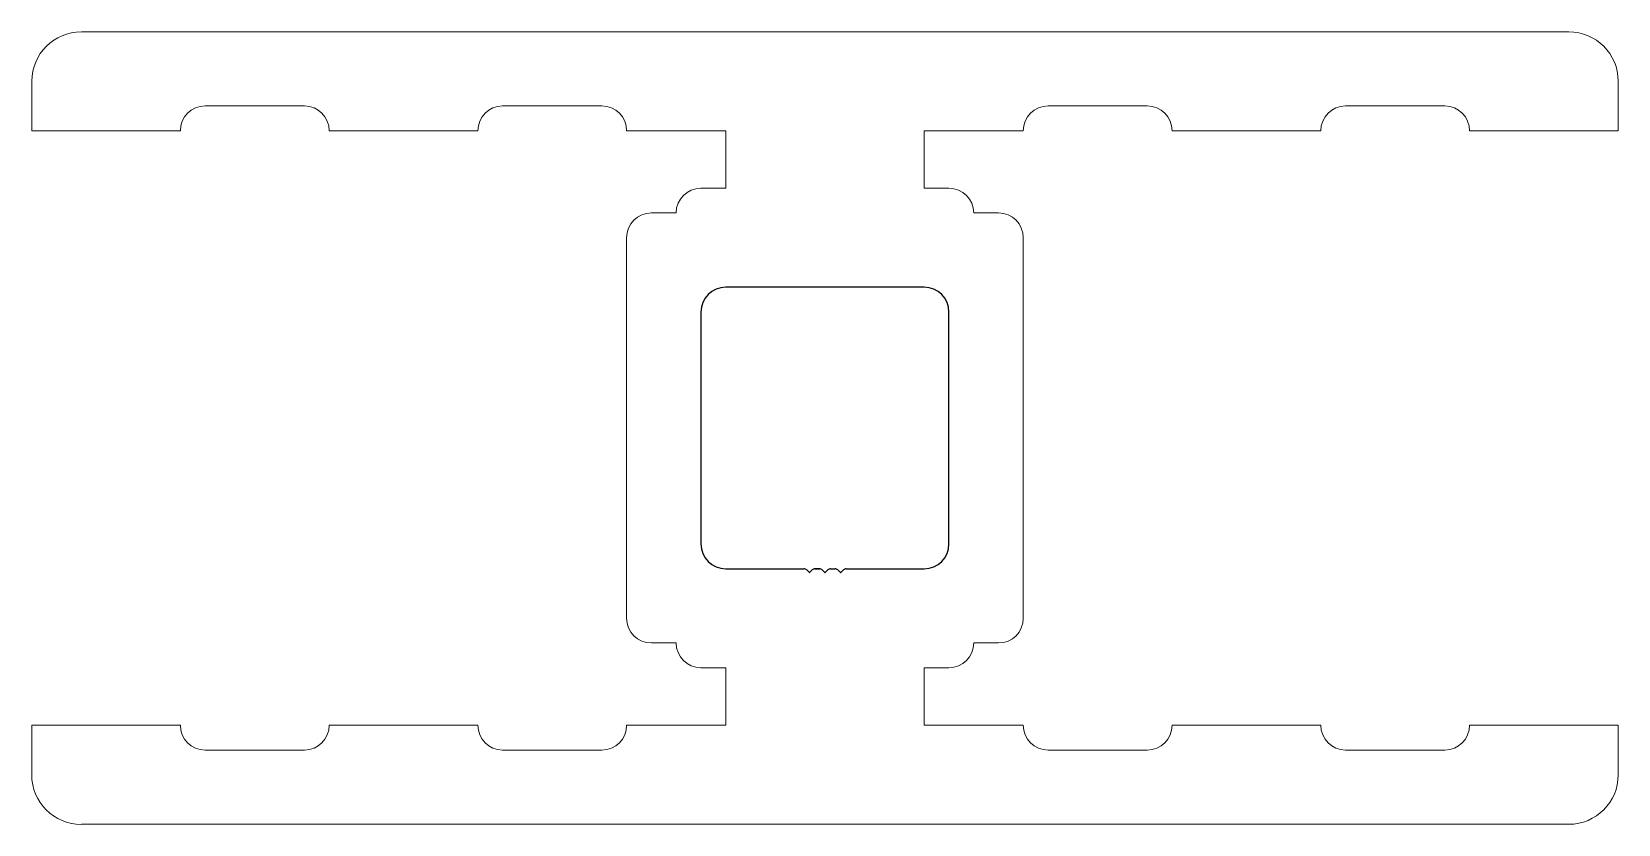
# Model space of a CAD drawing. Header units: inches. Extents: x -51 to 51, y 1 to 52.
import ezdxf

# ---------------------------------------------------------------- set-up
doc = ezdxf.new("R2010")
doc.units = ezdxf.units.IN
doc.header["$MEASUREMENT"] = 0
doc.layers.add('1', color=7, linetype='Continuous')

msp = doc.modelspace()

# ---------------------------------------------------------------- linework, layer by layer
at = {"color": 6, "linetype": 'Continuous', "lineweight": 15}
for p, q in [((-47.74, 52.19), (47.51, 52.19)), ((-50.92, 45.84), (-50.92, 49.01)), ((50.68, 49.01), (50.68, 45.84)), ((-33.46, 47.43), (-39.81, 47.43)), ((-14.41, 47.43), (-20.76, 47.43)), ((20.52, 47.43), (14.17, 47.43)), ((39.57, 47.43), (33.22, 47.43)), ((-41.39, 45.84), (-50.92, 45.84)), ((-22.34, 45.84), (-31.87, 45.84)), ((-6.47, 45.84), (-12.82, 45.84)), ((-6.47, 42.16), (-6.47, 45.84)), ((12.58, 45.84), (6.23, 45.84)), ((6.23, 45.84), (6.23, 42.16)), ((31.63, 45.84), (22.11, 45.84)), ((50.68, 45.84), (41.16, 45.84)), ((-8.06, 42.16), (-6.47, 42.16)), ((6.23, 42.16), (7.82, 42.16)), ((-11.23, 40.57), (-9.64, 40.57)), ((9.41, 40.57), (10.99, 40.57)), ((-12.82, 14.6), (-12.82, 38.98)), ((12.58, 38.98), (12.58, 14.6)), ((-9.64, 13.01), (-11.23, 13.01)), ((10.99, 13.01), (9.41, 13.01)), ((-6.47, 11.42), (-8.06, 11.42)), ((-6.47, 7.74), (-6.47, 11.42)), ((7.82, 11.42), (6.23, 11.42)), ((6.23, 11.42), (6.23, 7.74)), ((-50.92, 4.56), (-50.92, 7.74)), ((-50.92, 7.74), (-41.39, 7.74)), ((-31.87, 7.74), (-22.34, 7.74)), ((-12.82, 7.74), (-6.47, 7.74)), ((6.23, 7.74), (12.58, 7.74)), ((22.11, 7.74), (31.63, 7.74)), ((41.16, 7.74), (50.68, 7.74)), ((50.68, 7.74), (50.68, 4.56)), ((-39.81, 6.15), (-33.46, 6.15)), ((-20.76, 6.15), (-14.41, 6.15)), ((14.17, 6.15), (20.52, 6.15)), ((33.22, 6.15), (39.57, 6.15)), ((47.51, 1.39), (-47.74, 1.39))]:
    msp.add_line(p, q, dxfattribs=at)
for centre, radius, start, end in [((-47.74, 49.01), 3.17, 90, 180), ((47.51, 49.01), 3.17, 0, 90), ((-39.81, 45.84), 1.59, 90, 180), ((-33.46, 45.84), 1.59, 0, 90), ((-20.76, 45.84), 1.59, 90, 180), ((-14.41, 45.84), 1.59, 0, 90), ((14.17, 45.84), 1.59, 90, 180), ((20.52, 45.84), 1.59, 360, 90), ((33.22, 45.84), 1.59, 90, 180), ((39.57, 45.84), 1.59, 0, 90), ((-8.06, 40.57), 1.59, 90, 180), ((7.82, 40.57), 1.59, 0, 90), ((-11.23, 38.98), 1.59, 90, 180), ((10.99, 38.98), 1.59, 0, 90), ((-11.23, 14.6), 1.59, 180, 270), ((10.99, 14.6), 1.59, 270, 360), ((-8.06, 13.01), 1.59, 180, 270), ((7.82, 13.01), 1.59, 270, 360), ((-39.81, 7.74), 1.59, 180, 270), ((-33.46, 7.74), 1.59, 270, 0), ((-20.76, 7.74), 1.59, 180, 270), ((-14.41, 7.74), 1.59, 270, 360), ((14.17, 7.74), 1.59, 180, 270), ((20.52, 7.74), 1.59, 270, 0), ((33.22, 7.74), 1.59, 180, 270), ((39.57, 7.74), 1.59, 270, 360), ((-47.74, 4.56), 3.18, 180, 270), ((47.51, 4.56), 3.17, 270, 0)]:
    msp.add_arc(centre, radius, start, end, dxfattribs=at)
at = {"layer": '1', "color": 7, "linetype": 'Continuous'}
for p, q in [((6.23, 35.81), (-6.47, 35.81)), ((-8.06, 34.22), (-8.06, 19.36)), ((7.82, 19.36), (7.82, 34.22)), ((-6.47, 17.77), (-1.47, 17.77)), ((-1.47, 17.77), (-1.47, 17.77)), ((-1.47, 17.77), (-1.47, 17.77)), ((-1.29, 17.7), (-1.12, 17.53)), ((-1.11, 17.53), (-0.94, 17.7)), ((-0.76, 17.77), (-0.47, 17.77)), ((-0.47, 17.77), (-0.76, 17.77)), ((-0.76, 17.77), (-0.47, 17.77)), ((-0.47, 17.77), (-0.76, 17.77)), ((-0.76, 17.77), (-0.47, 17.77)), ((-0.29, 17.7), (-0.12, 17.53)), ((-0.11, 17.53), (0.06, 17.7)), ((0.24, 17.77), (0.53, 17.77)), ((0.71, 17.7), (0.88, 17.53)), ((0.89, 17.53), (1.06, 17.7)), ((1.24, 17.77), (6.23, 17.77)), ((1.24, 17.77), (1.24, 17.77))]:
    msp.add_line(p, q, dxfattribs=at)
for centre, radius, start, end in [((-6.47, 34.22), 1.59, 90, 180), ((6.23, 34.22), 1.59, 0, 90), ((-6.47, 19.36), 1.59, 180, 270), ((6.23, 19.36), 1.59, 270, 360), ((-1.47, 17.52), 0.25, 45, 90), ((-1.12, 17.53), 0.008, 225, 315), ((-0.76, 17.52), 0.25, 90, 135), ((-0.47, 17.52), 0.25, 45, 90), ((-0.12, 17.53), 0.008, 225, 315), ((0.24, 17.52), 0.25, 90, 135), ((0.53, 17.52), 0.25, 45, 90), ((0.88, 17.53), 0.008, 225, 315), ((1.24, 17.52), 0.25, 90, 135)]:
    msp.add_arc(centre, radius, start, end, dxfattribs=at)

doc.saveas('drawing.dxf')
